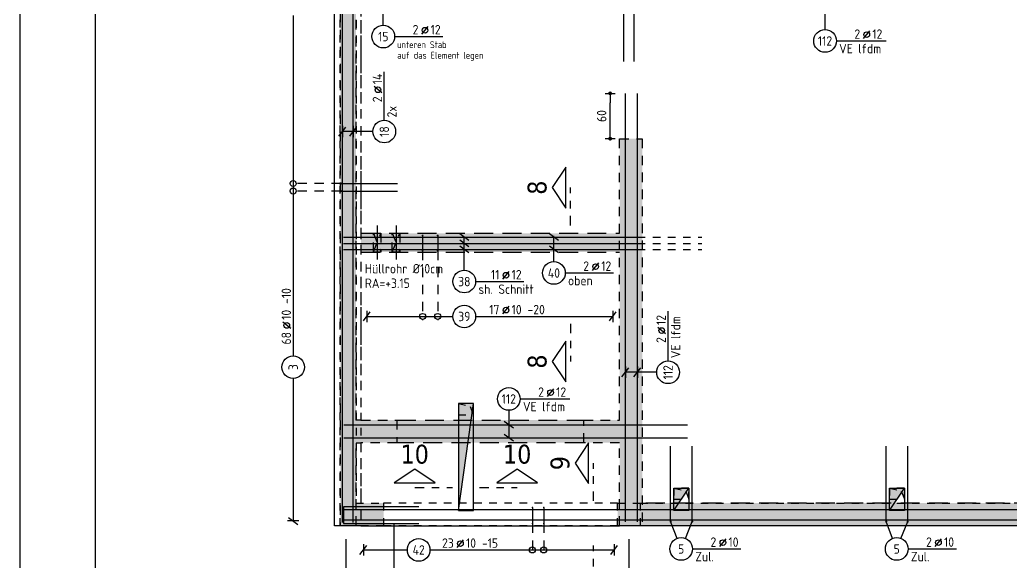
# Model space of a CAD drawing. Extents: x -19 to 96, y 0 to 49.
# Drawn here: x 5.99 to 19.12, y 16.43 to 23.61 of the extents above; entities that cross this region are included whole.
import ezdxf
from ezdxf.enums import TextEntityAlignment as Align

# ---------------------------------------------------------------- set-up
doc = ezdxf.new("R2010")
doc.units = 0
doc.header["$LTSCALE"] = 0.5
for name, pattern in [('AUSGEZOGEN', [1000.01, 1000, 0.01]), ('DASHED', [0.75, 0.5, -0.25]), ('DOT', [0.175, 0.05, -0.125]), ('HIDDEN', [0.375, 0.25, -0.125]), ('HIDDEN2', [0.187, 0.125, -0.062]), ('STRICHPUNKT2', [0.55, 0.25, -0.125, 0.05, -0.125]), ('VERDECKT', [0.375, 0.25, -0.125])]:
    doc.linetypes.add(name, pattern=pattern)
for name, color, linetype in [('ACHSEN', 7, 'Continuous'), ('BETON', 7, 'Continuous'), ('Brüstung EG', 7, 'Continuous'), ('DD', 7, 'Continuous'), ('EG', 7, 'Continuous'), ('grau_dunkel', 7, 'Continuous'), ('grau_mittel', 7, 'Continuous'), ('MASSE', 7, 'Continuous'), ('RAHMEN', 7, 'Continuous'), ('RND', 7, 'Continuous'), ('SCHNITTE', 7, 'Continuous'), ('SCHRAFF', 7, 'Continuous'), ('TEXT', 7, 'Continuous'), ('VERDECKT', 7, 'Continuous'), ('WD', 7, 'Continuous')]:
    doc.layers.add(name, color=color, linetype=linetype)
doc.layers.add('NOPLOT', color=7, linetype='Continuous', plot=False)
doc.styles.add('helv', font='tahoma.ttf')
doc.styles.add('txt', font='isocp.shx')
doc.dimstyles.new('DOT_I', dxfattribs={"dimscale": 0.5, "dimtxt": 0.25, "dimasz": 0.25, "dimexe": 0.1, "dimexo": 0.3, "dimgap": 0.1, "dimtad": 1, "dimdec": 3, "dimzin": 3, "dimtxsty": 'txt', "dimblk": 'DOT', "dimblk1": 'DOT', "dimblk2": 'DOT', "dimsah": 1, "dimcen": 0.1, "dimse1": 1, "dimse2": 1, "dimazin": 0, "dimtfac": 1, "dimtdec": 4, "dimtix": 1, "dimtmove": 2, "dimatfit": 3, "dimfxl": 0, "dimtvp": 1, "dimtolj": 1, "dimtzin": 0, "dimarcsym": 0})

# ---------------------------------------------------------------- blocks, each defined once
blk = doc.blocks.new('A0-19-0')
at = {"layer": 'RAHMEN'}
blk.add_line((0, 84.1), (0, 0), dxfattribs=at)
at = {"layer": 'RAHMEN', "color": 5}
blk.add_line((2, 83.6), (2, 0.5), dxfattribs=at)
blk = doc.blocks.new('lei_gre')
at = {"layer": 'RND', "color": 7, "linetype": 'Continuous'}
for p, q in [((-0.09, -0.12), (0.09, 0.12)), ((0, 0.15), (0, -0.15))]:
    blk.add_line(p, q, dxfattribs=at)
blk = doc.blocks.new('RND_LEI')
at = {"layer": 'RND', "color": 7, "linetype": 'Continuous'}
blk.add_line((1.022, 0.066), (1.19, 0.27), dxfattribs=at)
for centre, radius in [((0, 0), 0.3), ((1.106, 0.168), 0.075)]:
    blk.add_circle(centre, radius, dxfattribs=at)
at = {"layer": 'RND', "color": 7, "linetype": 'Continuous', "style": 'txt'}
blk.add_attdef('ANZ', text='', height=0.25, dxfattribs=at).set_placement((0.931, 0.057), align=Align.RIGHT)
for tag, p in [('DUM', (1.253, 0.057)), ('ABSTD', (1.674, 0.057)), ('POSTXT', (0.374, -0.327))]:
    blk.add_attdef(tag, p, '', height=0.25, dxfattribs=at)
blk.add_attdef('POSL', text='', height=0.25, dxfattribs=at).set_placement((0, 0), align=Align.MIDDLE)
blk = doc.blocks.new('SCHN-1')
at = {"layer": 'SCHNITTE', "color": 5, "linetype": 'Continuous'}
blk.add_lwpolyline([(0.54, 0.125), (0, 0.485), (-0.54, 0.125)], close=True, dxfattribs=at)
at = {"layer": 'SCHNITTE', "color": 6, "linetype": 'Continuous', "style": 'helv'}
blk.add_attdef('SCHN-1', text='', height=0.5, dxfattribs=at).set_placement((0, 0.635), align=Align.CENTER)
blk = doc.blocks.new('DOT')
at = {"layer": 'MASSE', "color": 7, "linetype": 'Continuous'}
for p, q in [((0, 0), (-1, 0)), ((0, 0.54), (0, -0.54))]:
    blk.add_line(p, q, dxfattribs=at)
at = {"layer": 'MASSE', "color": 7, "linetype": 'Continuous', "const_width": 0.2}
blk.add_lwpolyline([(-0.1, 0, 1), (0.1, 0, 1)], format="xyb", close=True, dxfattribs=at)
blk = doc.blocks.new('*D209')
at = {"layer": 'Defpoints', "color": 0, "linetype": 'AUSGEZOGEN', "transparency": 16777216}
for p in [(13.808, 22.64), (13.808, 22.64), (13.808, 22.04)]:
    blk.add_point(p, dxfattribs=at)
at = {"layer": 'MASSE', "color": 0, "linetype": 'AUSGEZOGEN', "lineweight": -2, "transparency": 16777216}
blk.add_line((13.808, 22.165), (13.808, 22.515), dxfattribs=at)
at = {"layer": 'MASSE', "color": 0, "linetype": 'AUSGEZOGEN', "lineweight": -2, "transparency": 16777216, "xscale": 0.125, "yscale": 0.125, "zscale": 0.125}
for p, rotation in [((13.808, 22.64), 90), ((13.808, 22.04), 270)]:
    blk.add_blockref('DOT', p, dxfattribs=dict(at, rotation=rotation))
at = {"layer": 'MASSE', "color": 0, "linetype": 'AUSGEZOGEN', "transparency": 16777216, "insert": (13.695, 22.34), "char_height": 0.125, "attachment_point": 5, "rotation": 90, "style": 'txt'}
blk.add_mtext('\\A1;60', dxfattribs=at)

msp = doc.modelspace()

# ---------------------------------------------------------------- hatches: boundary and pattern name
at = {"layer": 'grau_dunkel', "transparency": 33554687}
for points in [[(11.9972, 18.5327), (11.7972, 18.5327), (11.7972, 17.1127)], [(14.6522, 17.4127), (14.6522, 17.1127), (14.8522, 17.4127)], [(17.5072, 17.4127), (17.5072, 17.1127), (17.7072, 17.4127)]]:
    msp.add_hatch(color=21, dxfattribs=at).paths.add_polyline_path(points)
at = {"layer": 'grau_mittel'}
h = msp.add_hatch(color=61, dxfattribs=at)
h.paths.add_polyline_path([(13.9322, 18.0127), (13.9322, 16.9127), (14.2322, 16.9127), (14.2322, 22.0397), (13.9322, 22.0397), (13.9322, 18.3127), (13.4572, 18.3127), (13.4572, 18.0127)])
h.paths.add_polyline_path([(10.5072, 18.3127), (10.4422, 18.3127), (10.4422, 24.0077), (9.7772, 24.0077), (9.7772, 23.7077), (10.1572, 23.7077), (10.2322, 23.7077), (10.2322, 16.9127), (10.4422, 16.9127), (10.4422, 18.0127), (10.5072, 18.0127), (10.9822, 18.0127), (10.9822, 18.3127)])
h = msp.add_hatch(color=61, dxfattribs=at)
h.paths.add_polyline_path([(13.9322, 20.5377), (13.9322, 20.7877), (10.5072, 20.7877), (10.5072, 20.5377)])
h.paths.add_polyline_path([(13.4572, 18.0127), (13.4572, 18.3127), (10.9822, 18.3127), (10.9822, 18.0127)])
h = msp.add_hatch(color=61, dxfattribs=at)
h.paths.add_polyline_path([(14.2322, 17.2127), (14.2322, 16.9127), (20.1572, 16.9127), (20.1572, 17.2127)])
h.paths.add_polyline_path([(27.6572, 16.9127), (27.6572, 17.2127), (20.4572, 17.2127), (20.4572, 16.9127)])
h.paths.add_polyline_path([(27.9572, 17.2127), (27.9572, 16.9127), (35.1572, 16.9127), (35.1572, 17.2127)])
h.paths.add_polyline_path([(35.4572, 17.2127), (35.4572, 16.9127), (42.6572, 16.9127), (42.6572, 17.2127)])
h.paths.add_polyline_path([(42.9572, 17.2127), (42.9572, 16.9127), (48.6572, 16.9127), (48.6572, 17.2127)])
at = {"layer": 'SCHRAFF', "linetype": 'AUSGEZOGEN'}
h = msp.add_hatch(dxfattribs=at)
h.set_pattern_fill('DOTS', scale=0.8, double=1)
h.set_pattern_definition([(0, (-68.37773, 378.069226), (0.025, 0.05), [0, -0.05])])
h.paths.add_polyline_path([(42.9572, 17.2127), (42.6572, 17.2127), (42.6572, 16.9127), (42.9572, 16.9127)])
h.paths.add_polyline_path([(35.4572, 17.2127), (35.1572, 17.2127), (35.1572, 16.9127), (35.4572, 16.9127)])
h.paths.add_polyline_path([(27.9572, 17.2127), (27.6572, 17.2127), (27.6572, 16.9127), (27.9572, 16.9127)])
h.paths.add_polyline_path([(20.4572, 17.2127), (20.1572, 17.2127), (20.1572, 16.9127), (20.4572, 16.9127)])
h.paths.add_polyline_path([(14.2072, 17.2127), (13.9072, 17.2127), (13.9072, 16.9127), (14.2072, 16.9127)])
h.paths.add_polyline_path([(10.4422, 24.0077), (9.7772, 24.0077), (9.7772, 23.7077), (10.2322, 23.7077), (10.2322, 16.9127), (10.8072, 16.9127), (10.8072, 17.2127), (10.4422, 17.2127)])

# ---------------------------------------------------------------- linework, layer by layer
at = {"layer": 'ACHSEN', "color": 140, "linetype": 'AUSGEZOGEN'}
for p, q in [((10.7222, 20.8877), (10.7222, 20.4377)), ((10.9722, 20.8877), (10.9722, 20.4377)), ((10.3072, 16.7354), (10.3072, 14.8416)), ((14.0572, 16.7354), (14.0572, 14.8416))]:
    msp.add_line(p, q, dxfattribs=at)
at = {"layer": 'BETON', "color": 6, "linetype": 'AUSGEZOGEN', "lineweight": -2}
for p, q in [((10.1572, 16.9127), (10.1572, 23.7077)), ((10.1572, 16.9127), (10.1572, 23.7077)), ((10.5072, 16.9127), (10.1572, 16.9127)), ((10.2322, 16.9127), (10.1572, 16.9127)), ((10.5072, 16.9127), (10.4422, 16.9127)), ((14.2322, 16.9127), (13.9322, 16.9127))]:
    msp.add_line(p, q, dxfattribs=at)
at = {"layer": 'BETON', "color": 6, "linetype": 'AUSGEZOGEN'}
for p, q in [((10.5072, 16.9127), (13.9322, 16.9127)), ((20.1572, 16.9127), (14.2322, 16.9127))]:
    msp.add_line(p, q, dxfattribs=at)
at = {"layer": 'Brüstung EG', "color": 102, "linetype": 'DOT'}
for p, q in [((13.9072, 17.2127), (10.8072, 17.2127)), ((14.2072, 17.2127), (20.1572, 17.2127)), ((13.9072, 16.9127), (10.8072, 16.9127)), ((20.1572, 16.9127), (14.2072, 16.9127))]:
    msp.add_line(p, q, dxfattribs=at)
at = {"layer": 'DD', "color": 7, "linetype": 'HIDDEN2'}
for p, q in [((11.7972, 18.5327), (11.954, 18.4926)), ((11.954, 18.4926), (11.9972, 18.3827)), ((14.6522, 17.4127), (14.809, 17.3726)), ((14.809, 17.3726), (14.8522, 17.2627)), ((17.5072, 17.4127), (17.664, 17.3726)), ((17.664, 17.3726), (17.7072, 17.2627))]:
    msp.add_line(p, q, dxfattribs=at)
at = {"layer": 'DD', "color": 7, "linetype": 'AUSGEZOGEN'}
for p, q in [((11.7972, 17.1127), (11.9972, 18.5327)), ((14.6522, 17.1127), (14.8522, 17.4127)), ((17.5072, 17.1127), (17.7072, 17.4127))]:
    msp.add_line(p, q, dxfattribs=at)
for points in [[(11.9972, 18.5327), (11.7972, 18.5327), (11.7972, 17.1127), (11.9972, 17.1127)], [(14.6522, 17.4127), (14.8522, 17.4127), (14.8522, 17.1127), (14.6522, 17.1127)], [(17.5072, 17.4127), (17.7072, 17.4127), (17.7072, 17.1127), (17.5072, 17.1127)]]:
    msp.add_lwpolyline(points, close=True, dxfattribs=at)
at = {"layer": 'DD', "color": 7, "linetype": 'HIDDEN2'}
for points in [[(11.9972, 18.5327), (11.7972, 18.5327), (11.7972, 18.3827), (11.9972, 18.3827)], [(14.8522, 17.4127), (14.6522, 17.4127), (14.6522, 17.2627), (14.8522, 17.2627)], [(17.7072, 17.4127), (17.5072, 17.4127), (17.5072, 17.2627), (17.7072, 17.2627)]]:
    msp.add_lwpolyline(points, close=True, dxfattribs=at)
at = {"layer": 'EG', "color": 0, "linetype": 'DOT', "lineweight": -2}
for points in [[(10.4422, 24.0077), (10.4422, 17.2127), (10.8072, 17.2127), (10.8072, 16.9127), (10.2322, 16.9127), (10.2322, 23.7077), (9.7772, 23.7077), (9.7772, 24.0077), (10.4422, 24.0077)], [(10.4422, 24.0077), (10.5072, 24.0077), (10.5072, 17.2127)], [(10.2322, 16.9127), (10.1572, 16.9127), (10.1572, 23.7077)]]:
    msp.add_lwpolyline(points, dxfattribs=at)
msp.add_lwpolyline([(13.9072, 17.2127), (14.2072, 17.2127), (14.2072, 16.9127), (13.9072, 16.9127)], close=True, dxfattribs=at)
at = {"layer": 'RND', "color": 102, "linetype": 'AUSGEZOGEN'}
for p, q in [((16.6539, 23.4841), (16.6539, 23.856)), ((10.8033, 23.5423), (10.8033, 23.7605)), ((10.6663, 22.134), (10.2611, 22.134)), ((13.0631, 20.4108), (13.0631, 20.754)), ((11.876, 20.2971), (11.876, 20.7355)), ((14.4244, 18.9453), (14.0096, 18.9453)), ((12.4658, 18.442), (12.4658, 18.0763)), ((10.9477, 16.3545), (10.9477, 16.9415)), ((14.6949, 16.7449), (14.6095, 16.9677)), ((14.8047, 16.744), (14.8949, 16.9677)), ((17.5499, 16.7449), (17.4645, 16.9677)), ((17.6597, 16.744), (17.7499, 16.9677))]:
    msp.add_line(p, q, dxfattribs=at)
at = {"layer": 'RND', "color": 7, "linetype": 'AUSGEZOGEN'}
for p, q in [((9.6093, 23.6712), (9.6093, 19.1635)), ((10.9533, 23.3923), (11.5933, 23.3923)), ((16.8039, 23.3341), (17.4639, 23.3341)), ((10.8163, 22.284), (10.8163, 22.924)), ((13.2131, 20.2608), (13.8531, 20.2608)), ((12.026, 20.1471), (12.666, 20.1471)), ((14.5744, 19.0953), (14.5744, 19.7553)), ((10.5853, 19.6849), (11.726, 19.6849)), ((12.026, 19.6849), (13.8424, 19.6849)), ((9.6093, 18.8635), (9.6093, 16.9761)), ((12.6158, 18.592), (13.2758, 18.592)), ((10.5391, 16.5921), (11.1217, 16.5921)), ((11.4217, 16.5921), (13.8609, 16.5921)), ((14.8986, 16.6049), (15.5386, 16.6049)), ((17.7536, 16.6049), (18.3936, 16.6049))]:
    msp.add_line(p, q, dxfattribs=at)
at = {"layer": 'RND', "color": 102, "linetype": 'VERDECKT'}
for p, q in [((10.2422, 21.4459), (9.5593, 21.4459)), ((10.2422, 21.3459), (9.5593, 21.3459)), ((11.3237, 20.554), (11.3237, 19.6349)), ((11.5237, 20.554), (11.5237, 19.6349)), ((12.7777, 16.9424), (12.7777, 16.5421)), ((12.9277, 16.9424), (12.9277, 16.5421))]:
    msp.add_line(p, q, dxfattribs=at)
at = {"layer": 'RND', "color": 1, "linetype": 'AUSGEZOGEN'}
for points in [[(13.9833, 28.8877), (13.9833, 23.0627)], [(14.1238, 28.8877), (14.1238, 23.0627)], [(10.2611, 16.9538), (10.2611, 24.8038)], [(10.4048, 16.9538), (10.4048, 24.8038)], [(14.0096, 16.9627), (14.0096, 22.6397)], [(14.1686, 16.9627), (14.1686, 22.6397)], [(10.2422, 21.4459), (10.9922, 21.4459)], [(10.2422, 21.3459), (10.9922, 21.3459)], [(11.3237, 20.7578), (11.3237, 20.554)], [(11.5237, 20.7578), (11.5237, 20.554)], [(10.2739, 20.7355), (14.1739, 20.7355)], [(10.2739, 20.6511), (14.1739, 20.6511)], [(10.2739, 20.5721), (14.1739, 20.5721)], [(10.2822, 18.2504), (14.8322, 18.2504)], [(10.2822, 18.0763), (14.8322, 18.0763)], [(14.6095, 16.9677), (14.6095, 17.9677)], [(14.8949, 16.9677), (14.8949, 17.9677)], [(17.4645, 16.9677), (17.4645, 17.9677)], [(17.7499, 16.9677), (17.7499, 17.9677)], [(11.2749, 17.1615), (10.2749, 17.1615), (10.2749, 16.9415), (11.2749, 16.9415)], [(21.3822, 17.1233), (10.2822, 17.1233)], [(12.7777, 17.1555), (12.7777, 16.9424)], [(12.9277, 17.1555), (12.9277, 16.9424)], [(21.3822, 16.9869), (10.2822, 16.9869)]]:
    msp.add_lwpolyline(points, dxfattribs=at)
at = {"layer": 'RND', "color": 7, "linetype": 'AUSGEZOGEN'}
for points, const_width in [([(10.2422, 21.4529, -1), (10.2422, 21.4389, -1)], 0.014), ([(10.2422, 21.3529, -1), (10.2422, 21.3389, -1)], 0.014), ([(11.3175, 20.7578, 1), (11.33, 20.7578, 1)], 0.0125), ([(11.5175, 20.7578, 1), (11.53, 20.7578, 1)], 0.0125), ([(11.3175, 20.554, 1), (11.33, 20.554, 1)], 0.0125), ([(11.5175, 20.554, 1), (11.53, 20.554, 1)], 0.0125), ([(12.7727, 17.1555, 1), (12.7827, 17.1555, 1)], 0.01), ([(12.9227, 17.1555, 1), (12.9327, 17.1555, 1)], 0.01), ([(12.7727, 16.9424, 1), (12.7827, 16.9424, 1)], 0.01), ([(12.9227, 16.9424, 1), (12.9327, 16.9424, 1)], 0.01), ([(14.6025, 16.9677, -1), (14.6165, 16.9677, -1)], 0.014), ([(14.9019, 16.9677, 1), (14.8879, 16.9677, 1)], 0.014), ([(17.4575, 16.9677, -1), (17.4715, 16.9677, -1)], 0.014), ([(17.7569, 16.9677, 1), (17.7429, 16.9677, 1)], 0.014)]:
    msp.add_lwpolyline(points, format="xyb", close=True, dxfattribs=dict(at, const_width=const_width))
at = {"layer": 'RND', "color": 1, "linetype": 'HIDDEN2'}
for points in [[(14.1739, 20.7355), (15.0239, 20.7355)], [(14.1739, 20.6511), (15.0239, 20.6511)], [(14.1739, 20.5721), (15.0239, 20.5721)]]:
    msp.add_lwpolyline(points, dxfattribs=at)
at = {"layer": 'RND', "color": 7, "linetype": 'AUSGEZOGEN'}
for centre in [(9.6093, 21.4459), (9.6093, 21.3459), (11.3237, 19.6849), (11.5237, 19.6849), (12.7777, 16.5921), (12.9277, 16.5921)]:
    msp.add_circle(centre, 0.04, dxfattribs=at)
at = {"layer": 'SCHNITTE', "color": 5, "linetype": 'STRICHPUNKT2'}
for p, q in [((13.2826, 20.8913), (13.2826, 21.3913)), ((13.2826, 19.5878), (13.2826, 19.0878)), ((13.5857, 17.2426), (13.5857, 17.7426)), ((11.219, 17.4184), (11.719, 17.4184)), ((12.0767, 17.4184), (12.5767, 17.4184)), ((13.5857, 16.1493), (13.5857, 16.6493))]:
    msp.add_line(p, q, dxfattribs=at)
at = {"layer": 'VERDECKT', "color": 7, "linetype": 'VERDECKT', "lineweight": -2}
for p, q in [((10.4422, 18.3127), (10.4422, 24.0077)), ((10.5072, 24.0077), (10.5072, 18.3127)), ((10.5072, 24.0077), (10.5072, 18.3127)), ((10.2322, 23.7077), (10.2322, 16.9127)), ((13.9322, 18.3127), (13.9322, 22.0397)), ((13.9322, 22.0397), (14.2322, 22.0397)), ((14.2322, 22.0397), (14.2322, 16.9127)), ((10.5072, 18.3127), (10.4422, 18.3127)), ((10.5072, 18.3127), (10.9822, 18.3127)), ((10.9822, 18.3127), (10.9822, 18.0127)), ((13.4572, 18.0127), (13.4572, 18.3127)), ((13.4572, 18.3127), (13.9322, 18.3127)), ((10.4422, 16.9127), (10.4422, 18.0127)), ((10.4422, 18.0127), (10.5072, 18.0127)), ((10.9822, 18.0127), (10.5072, 18.0127)), ((10.5072, 18.0127), (10.5072, 16.9127)), ((10.5072, 18.0127), (10.5072, 16.9127)), ((13.9322, 18.0127), (13.4572, 18.0127)), ((13.9322, 16.9127), (13.9322, 18.0127))]:
    msp.add_line(p, q, dxfattribs=at)
at = {"layer": 'VERDECKT', "color": 7, "linetype": 'DASHED'}
for p, q in [((10.5072, 20.7877), (13.9322, 20.7877)), ((10.5072, 20.5377), (13.9322, 20.5377)), ((10.9822, 18.3127), (13.4572, 18.3127)), ((13.4572, 18.0127), (10.9822, 18.0127)), ((20.1572, 17.2127), (14.2322, 17.2127))]:
    msp.add_line(p, q, dxfattribs=at)
at = {"layer": 'WD', "color": 102, "linetype": 'HIDDEN'}
for p, q in [((10.6722, 20.5377), (10.7722, 20.7877)), ((10.6722, 20.7877), (10.7722, 20.5377)), ((10.9222, 20.5377), (11.0222, 20.7877)), ((10.9222, 20.7877), (11.0222, 20.5377))]:
    msp.add_line(p, q, dxfattribs=at)
for points in [[(10.6722, 20.7877), (10.7722, 20.7877), (10.7722, 20.5377), (10.6722, 20.5377)], [(10.9222, 20.7877), (11.0222, 20.7877), (11.0222, 20.5377), (10.9222, 20.5377)]]:
    msp.add_lwpolyline(points, close=True, dxfattribs=at)

# ---------------------------------------------------------------- block references
at = {"layer": 'RAHMEN', "color": 7, "linetype": 'AUSGEZOGEN', "xscale": 0.5, "yscale": 0.5, "zscale": 0.5}
msp.add_blockref('A0-19-0', (5.9889, 0), dxfattribs=at)
at = {"layer": 'RND', "color": 7, "linetype": 'AUSGEZOGEN', "xscale": 0.5, "yscale": 0.5, "zscale": 0.5}
for p, values in [((10.8033, 23.3923), {'POSL': '15', 'DUM': '12', 'ANZ': '2'}), ((16.6539, 23.3341), {'POSL': '112', 'DUM': '12', 'ANZ': '2', 'POSTXT': 'VE lfdm'}), ((13.0631, 20.2608), {'POSL': '40', 'DUM': '12', 'ANZ': '2', 'POSTXT': 'oben'}), ((11.876, 20.1471), {'POSL': '38', 'DUM': '12', 'ANZ': '11', 'POSTXT': 'sh. Schnitt'}), ((11.876, 19.6849), {'POSL': '39', 'DUM': '10', 'ANZ': '17', 'ABSTD': '-20'}), ((12.4658, 18.592), {'POSL': '112', 'DUM': '12', 'ANZ': '2', 'POSTXT': 'VE lfdm'}), ((11.2717, 16.5921), {'POSL': '42', 'DUM': '10', 'ANZ': '23', 'ABSTD': '-15'}), ((14.7486, 16.6049), {'POSL': '5', 'DUM': '10', 'ANZ': '2', 'POSTXT': 'Zul.'}), ((17.6036, 16.6049), {'POSL': '5', 'DUM': '10', 'ANZ': '2', 'POSTXT': 'Zul.'})]:
    msp.add_blockref('RND_LEI', p, dxfattribs=at).add_auto_attribs(values)
at = {"layer": 'RND', "color": 7, "linetype": 'AUSGEZOGEN', "xscale": 0.5, "yscale": 0.5, "zscale": 0.5, "rotation": 90}
for p, values in [((10.8163, 22.134), {'POSL': '18', 'DUM': '14', 'ANZ': '2', 'POSTXT': '2x'}), ((9.6093, 19.0135), {'POSL': '3', 'DUM': '10', 'ANZ': '68', 'ABSTD': '-10'}), ((14.5744, 18.9453), {'POSL': '112', 'DUM': '12', 'ANZ': '2', 'POSTXT': 'VE lfdm'})]:
    msp.add_blockref('RND_LEI', p, dxfattribs=at).add_auto_attribs(values)
at = {"layer": 'RND', "color": 7, "linetype": 'AUSGEZOGEN', "xscale": 0.5, "yscale": 0.5, "zscale": 0.5}
for p in [(10.2611, 22.134), (10.4048, 22.134), (10.5853, 19.6849), (13.8424, 19.6849), (14.0096, 18.9453), (14.1686, 18.9453), (10.5391, 16.5921), (13.8609, 16.5921)]:
    msp.add_blockref('lei_gre', p, dxfattribs=at)
at = {"layer": 'RND', "color": 102, "linetype": 'AUSGEZOGEN', "xscale": 0.5, "yscale": 0.5, "zscale": 0.5, "rotation": 90}
for p in [(11.876, 20.7355), (13.0631, 20.7355), (11.876, 20.6511), (11.876, 20.5721), (13.0631, 20.5721)]:
    msp.add_blockref('lei_gre', p, dxfattribs=at)
at = {"layer": 'RND', "color": 7, "linetype": 'AUSGEZOGEN', "xscale": 0.5, "yscale": 0.5, "zscale": 0.5}
for p, rotation in [((12.4658, 18.2504), 89.99999999999893), ((12.4658, 18.0763), 90), ((9.6093, 16.9761), 270)]:
    msp.add_blockref('lei_gre', p, dxfattribs=dict(at, rotation=rotation))
at = {"layer": 'SCHNITTE', "color": 5, "linetype": 'STRICHPUNKT2', "xscale": 0.5, "yscale": 0.5, "zscale": 0.5, "rotation": 90}
for p, values in [((13.2826, 21.3913), {'SCHN-1': '8'}), ((13.2826, 19.0878), {'SCHN-1': '8'}), ((13.5857, 17.7426), {'SCHN-1': '9'})]:
    msp.add_blockref('SCHN-1', p, dxfattribs=at).add_auto_attribs(values)
at = {"layer": 'SCHNITTE', "color": 5, "linetype": 'STRICHPUNKT2', "xscale": 0.5, "yscale": 0.5, "zscale": 0.5}
for p in [(11.219, 17.4184), (12.5767, 17.4184)]:
    msp.add_blockref('SCHN-1', p, dxfattribs=at).add_auto_attribs({'SCHN-1': '10'})

# ---------------------------------------------------------------- texts
at = {"layer": 'NOPLOT', "color": 191, "linetype": 'Continuous', "style": 'txt'}
for s, p in [('Hüllrohr %%C10cm', (10.5573, 20.2549)), ('RA=+3.15', (10.5588, 20.0628))]:
    msp.add_text(s, height=0.125, dxfattribs=at).set_placement(p)
at = {"layer": 'TEXT', "color": 102, "linetype": 'AUSGEZOGEN', "style": 'txt'}
for s, p in [('unteren Stab', (10.987, 23.2392)), ('auf das Element legen', (10.987, 23.1))]:
    msp.add_text(s, height=0.09, dxfattribs=at).set_placement(p)

# ---------------------------------------------------------------- dimensions: what is measured, and where the dimension line sits
at = {"layer": 'MASSE', "color": 7, "linetype": 'AUSGEZOGEN'}
dim = msp.add_linear_dim(base=(13.8075, 22.6397), p1=(13.8075, 22.0397), p2=(13.8075, 22.6397), angle=90, dimstyle='DOT_I', override={"dimdec": 0, "dimlfac": 100}, dxfattribs=at)
dim.commit()
dim.dimension.update_dxf_attribs({"geometry": '*D209', "text_midpoint": (13.695, 22.3397)})

doc.saveas('drawing.dxf')
